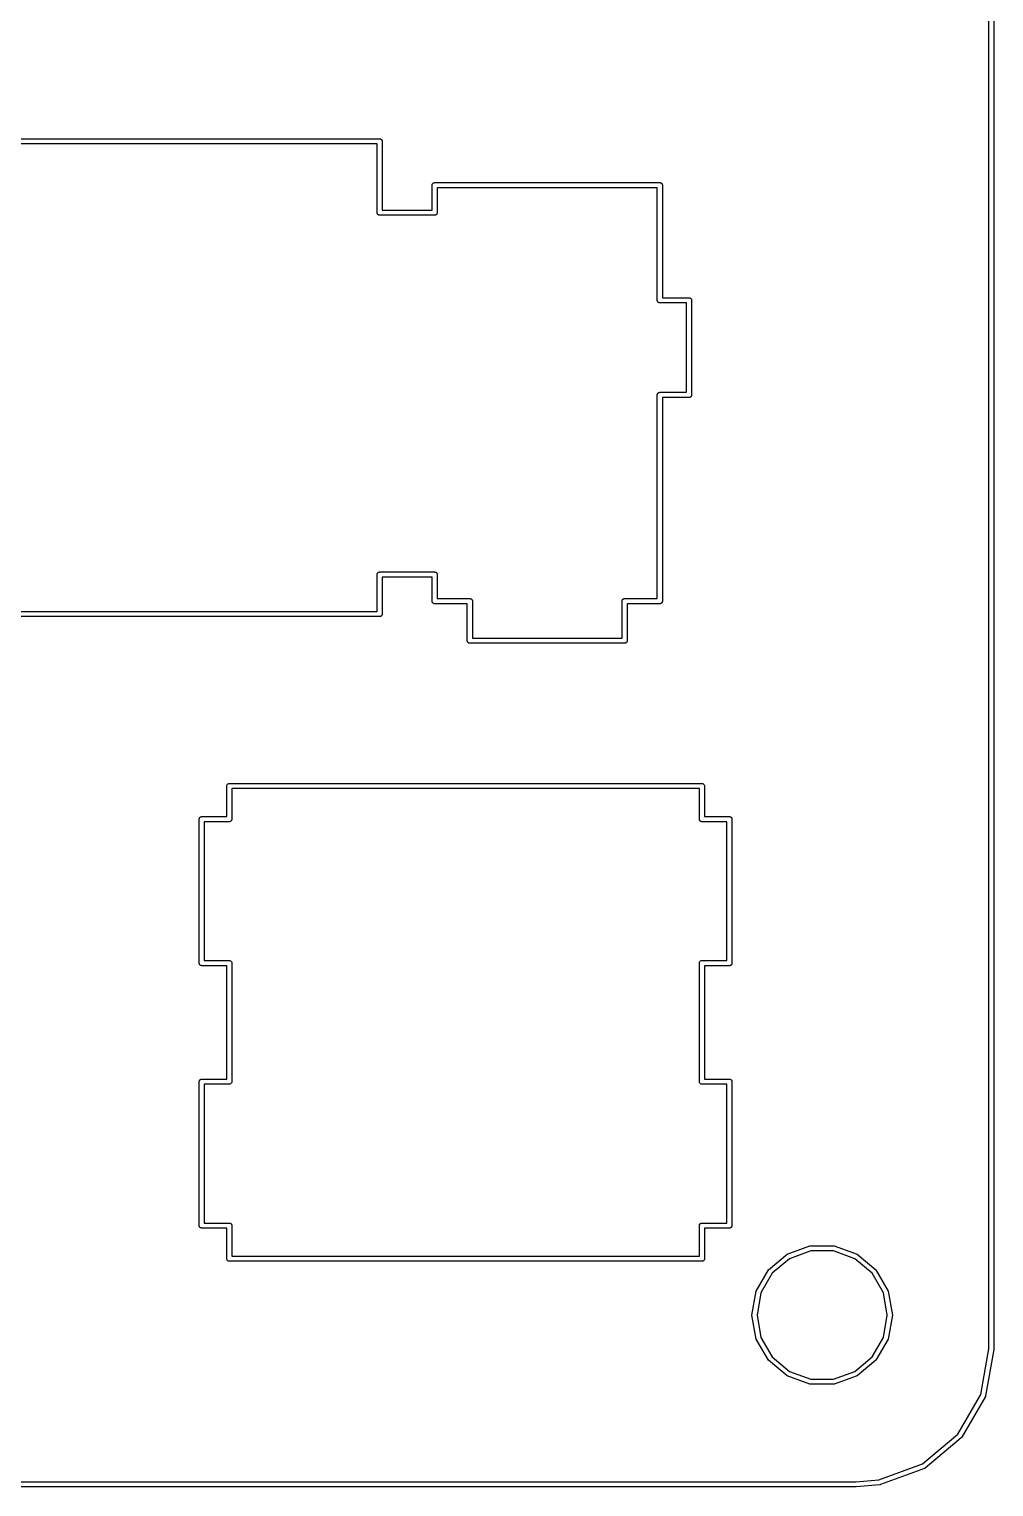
# Model space of a CAD drawing. Extents: x 12 to 286, y -147 to -61.
# Drawn here: x 257.56 to 286.07, y -147.07 to -104 of the extents above; entities that cross this region are included whole.
import ezdxf

# ---------------------------------------------------------------- set-up
doc = ezdxf.new("R2010")
doc.units = 0
doc.header["$MEASUREMENT"] = 0
doc.layers.add('BLACK', color=7, linetype='CONTINUOUS')

msp = doc.modelspace()

# ---------------------------------------------------------------- linework, layer by layer
at = {"layer": 'Black'}
for p, q in [((285.925, -142.993), (285.925, -65.0033)), ((286.075, -65), (286.075, -143)), ((253.952, -107.239), (267.923, -107.239)), ((267.923, -107.239), (267.929, -107.24)), ((267.929, -107.24), (267.936, -107.24)), ((267.936, -107.24), (267.942, -107.242)), ((267.942, -107.242), (267.949, -107.243)), ((267.949, -107.243), (267.954, -107.247)), ((267.954, -107.247), (267.961, -107.249)), ((267.961, -107.249), (267.966, -107.253)), ((267.966, -107.253), (267.971, -107.257)), ((267.846, -107.391), (254.029, -107.391)), ((267.846, -109.423), (267.846, -107.391)), ((267.971, -107.257), (267.976, -107.262)), ((267.976, -107.262), (267.981, -107.266)), ((267.981, -107.266), (267.984, -107.272)), ((267.984, -107.272), (267.988, -107.277)), ((267.988, -107.277), (267.991, -107.283)), ((267.991, -107.283), (267.994, -107.289)), ((267.994, -107.289), (267.995, -107.296)), ((267.995, -107.296), (267.998, -107.302)), ((267.998, -107.302), (267.998, -107.308)), ((267.998, -107.308), (267.999, -107.315)), ((267.999, -107.315), (267.999, -109.347)), ((269.505, -108.549), (269.51, -108.544)), ((269.51, -108.544), (269.516, -108.542)), ((269.516, -108.542), (269.522, -108.539)), ((269.522, -108.539), (269.529, -108.538)), ((269.529, -108.538), (269.535, -108.535)), ((269.535, -108.535), (269.542, -108.535)), ((269.542, -108.535), (269.548, -108.534)), ((269.548, -108.534), (276.203, -108.534)), ((276.203, -108.534), (276.209, -108.535)), ((276.209, -108.535), (276.216, -108.535)), ((276.216, -108.535), (276.222, -108.538)), ((276.222, -108.538), (276.229, -108.539)), ((276.229, -108.539), (276.235, -108.542)), ((276.235, -108.542), (276.241, -108.544)), ((276.241, -108.544), (276.246, -108.549)), ((269.472, -108.61), (269.473, -108.604)), ((269.472, -109.347), (269.472, -108.61)), ((269.473, -108.597), (269.475, -108.591)), ((269.473, -108.604), (269.473, -108.597)), ((269.475, -108.591), (269.476, -108.584)), ((269.476, -108.584), (269.48, -108.579)), ((269.48, -108.579), (269.482, -108.572)), ((269.482, -108.572), (269.486, -108.567)), ((269.486, -108.567), (269.49, -108.561)), ((269.49, -108.561), (269.495, -108.557)), ((269.495, -108.557), (269.499, -108.552)), ((269.499, -108.552), (269.505, -108.549)), ((276.127, -108.687), (269.624, -108.687)), ((269.624, -108.687), (269.624, -109.423)), ((276.127, -112.014), (276.127, -108.687)), ((276.246, -108.549), (276.252, -108.552)), ((276.252, -108.552), (276.256, -108.557)), ((276.256, -108.557), (276.261, -108.561)), ((276.261, -108.561), (276.265, -108.567)), ((276.265, -108.567), (276.269, -108.572)), ((276.269, -108.572), (276.271, -108.579)), ((276.271, -108.579), (276.275, -108.584)), ((276.275, -108.584), (276.276, -108.591)), ((276.276, -108.591), (276.278, -108.597)), ((276.278, -108.597), (276.278, -108.604)), ((276.278, -108.604), (276.279, -108.61)), ((276.279, -108.61), (276.279, -111.938)), ((267.999, -109.347), (269.472, -109.347)), ((267.847, -109.43), (267.846, -109.423)), ((267.847, -109.436), (267.847, -109.43)), ((267.85, -109.443), (267.847, -109.436)), ((267.851, -109.449), (267.85, -109.443)), ((267.854, -109.455), (267.851, -109.449)), ((267.857, -109.461), (267.854, -109.455)), ((267.861, -109.466), (267.857, -109.461)), ((267.864, -109.472), (267.861, -109.466)), ((267.869, -109.476), (267.864, -109.472)), ((267.874, -109.482), (267.869, -109.476)), ((267.879, -109.485), (267.874, -109.482)), ((267.884, -109.489), (267.879, -109.485)), ((267.891, -109.491), (267.884, -109.489)), ((267.896, -109.495), (267.891, -109.491)), ((267.903, -109.496), (267.896, -109.495)), ((267.909, -109.498), (267.903, -109.496)), ((267.916, -109.498), (267.909, -109.498)), ((267.923, -109.499), (267.916, -109.498)), ((269.548, -109.499), (267.923, -109.499)), ((269.555, -109.498), (269.548, -109.499)), ((269.561, -109.498), (269.555, -109.498)), ((269.568, -109.496), (269.561, -109.498)), ((269.574, -109.495), (269.568, -109.496)), ((269.58, -109.491), (269.574, -109.495)), ((269.586, -109.489), (269.58, -109.491)), ((269.591, -109.485), (269.586, -109.489)), ((269.597, -109.482), (269.591, -109.485)), ((269.601, -109.476), (269.597, -109.482)), ((269.606, -109.472), (269.601, -109.476)), ((269.61, -109.466), (269.606, -109.472)), ((269.614, -109.461), (269.61, -109.466)), ((269.616, -109.455), (269.614, -109.461)), ((269.62, -109.449), (269.616, -109.455)), ((269.621, -109.443), (269.62, -109.449)), ((269.623, -109.436), (269.621, -109.443)), ((269.624, -109.423), (269.623, -109.43)), ((269.623, -109.43), (269.623, -109.436)), ((276.279, -111.938), (277.066, -111.938)), ((277.066, -111.938), (277.073, -111.939)), ((277.073, -111.939), (277.08, -111.939)), ((277.08, -111.939), (277.086, -111.941)), ((277.086, -111.941), (277.093, -111.942)), ((277.093, -111.942), (277.098, -111.946)), ((277.098, -111.946), (277.105, -111.948)), ((277.105, -111.948), (277.11, -111.952)), ((277.11, -111.952), (277.115, -111.956)), ((277.115, -111.956), (277.12, -111.961)), ((277.12, -111.961), (277.125, -111.965)), ((277.125, -111.965), (277.128, -111.971)), ((277.128, -111.971), (277.132, -111.976)), ((277.132, -111.976), (277.135, -111.982)), ((277.135, -111.982), (277.138, -111.988)), ((277.138, -111.988), (277.139, -111.995)), ((276.128, -112.021), (276.127, -112.014)), ((276.128, -112.027), (276.128, -112.021)), ((276.13, -112.033), (276.128, -112.027)), ((276.131, -112.04), (276.13, -112.033)), ((276.135, -112.046), (276.131, -112.04)), ((276.137, -112.052), (276.135, -112.046)), ((276.141, -112.057), (276.137, -112.052)), ((276.145, -112.063), (276.141, -112.057)), ((276.15, -112.067), (276.145, -112.063)), ((276.154, -112.072), (276.15, -112.067)), ((276.16, -112.076), (276.154, -112.072)), ((276.165, -112.08), (276.16, -112.076)), ((276.171, -112.082), (276.165, -112.08)), ((276.177, -112.086), (276.171, -112.082)), ((276.183, -112.087), (276.177, -112.086)), ((276.19, -112.089), (276.183, -112.087)), ((276.196, -112.089), (276.19, -112.089)), ((276.203, -112.09), (276.196, -112.089)), ((276.99, -112.09), (276.203, -112.09)), ((276.99, -114.732), (276.99, -112.09)), ((277.139, -111.995), (277.142, -112.001)), ((277.142, -112.001), (277.142, -112.007)), ((277.142, -112.007), (277.143, -112.014)), ((277.143, -112.014), (277.143, -114.808)), ((276.127, -114.808), (276.128, -114.801)), ((276.127, -120.828), (276.127, -114.808)), ((276.128, -114.795), (276.13, -114.789)), ((276.128, -114.801), (276.128, -114.795)), ((276.13, -114.789), (276.131, -114.782)), ((276.131, -114.782), (276.135, -114.776)), ((276.135, -114.776), (276.137, -114.77)), ((276.137, -114.77), (276.141, -114.765)), ((276.141, -114.765), (276.145, -114.759)), ((276.145, -114.759), (276.15, -114.755)), ((276.15, -114.755), (276.154, -114.75)), ((276.154, -114.75), (276.16, -114.746)), ((276.16, -114.746), (276.165, -114.742)), ((276.165, -114.742), (276.171, -114.74)), ((276.171, -114.74), (276.177, -114.736)), ((276.177, -114.736), (276.183, -114.735)), ((276.183, -114.735), (276.19, -114.733)), ((276.19, -114.733), (276.196, -114.733)), ((276.196, -114.733), (276.203, -114.732)), ((276.203, -114.732), (276.99, -114.732)), ((277.066, -114.884), (276.279, -114.884)), ((276.279, -114.884), (276.279, -120.904)), ((277.073, -114.883), (277.066, -114.884)), ((277.08, -114.883), (277.073, -114.883)), ((277.086, -114.881), (277.08, -114.883)), ((277.093, -114.88), (277.086, -114.881)), ((277.098, -114.876), (277.093, -114.88)), ((277.105, -114.874), (277.098, -114.876)), ((277.11, -114.87), (277.105, -114.874)), ((277.115, -114.866), (277.11, -114.87)), ((277.12, -114.861), (277.115, -114.866)), ((277.125, -114.857), (277.12, -114.861)), ((277.128, -114.851), (277.125, -114.857)), ((277.132, -114.846), (277.128, -114.851)), ((277.135, -114.84), (277.132, -114.846)), ((277.138, -114.834), (277.135, -114.84)), ((277.139, -114.827), (277.138, -114.834)), ((277.142, -114.821), (277.139, -114.827)), ((277.143, -114.808), (277.142, -114.815)), ((277.142, -114.815), (277.142, -114.821)), ((267.846, -120.117), (267.847, -120.11)), ((267.846, -121.209), (267.846, -120.117)), ((267.847, -120.103), (267.85, -120.097)), ((267.847, -120.11), (267.847, -120.103)), ((267.85, -120.097), (267.851, -120.091)), ((267.851, -120.091), (267.854, -120.085)), ((267.854, -120.085), (267.857, -120.078)), ((267.857, -120.078), (267.861, -120.073)), ((267.861, -120.073), (267.864, -120.068)), ((267.864, -120.068), (267.869, -120.063)), ((267.869, -120.063), (267.874, -120.058)), ((267.874, -120.058), (267.879, -120.055)), ((267.879, -120.055), (267.884, -120.051)), ((267.884, -120.051), (267.891, -120.048)), ((267.891, -120.048), (267.896, -120.045)), ((267.896, -120.045), (267.903, -120.044)), ((267.903, -120.044), (267.909, -120.042)), ((267.909, -120.042), (267.916, -120.042)), ((267.916, -120.042), (267.923, -120.04)), ((267.923, -120.04), (269.548, -120.04)), ((269.548, -120.04), (269.555, -120.042)), ((269.555, -120.042), (269.561, -120.042)), ((269.561, -120.042), (269.568, -120.044)), ((269.568, -120.044), (269.574, -120.045)), ((269.574, -120.045), (269.58, -120.048)), ((269.58, -120.048), (269.586, -120.051)), ((269.586, -120.051), (269.591, -120.055)), ((269.591, -120.055), (269.597, -120.058)), ((269.597, -120.058), (269.601, -120.063)), ((269.601, -120.063), (269.606, -120.068)), ((269.606, -120.068), (269.61, -120.073)), ((269.61, -120.073), (269.614, -120.078)), ((269.614, -120.078), (269.616, -120.085)), ((269.616, -120.085), (269.62, -120.091)), ((269.62, -120.091), (269.621, -120.097)), ((269.621, -120.097), (269.623, -120.103)), ((269.623, -120.103), (269.623, -120.11)), ((269.623, -120.11), (269.624, -120.117)), ((269.624, -120.117), (269.624, -120.828)), ((269.472, -120.193), (267.999, -120.193)), ((267.999, -120.193), (267.999, -121.285)), ((269.472, -120.904), (269.472, -120.193)), ((269.473, -120.911), (269.472, -120.904)), ((269.473, -120.917), (269.473, -120.911)), ((269.475, -120.923), (269.473, -120.917)), ((269.476, -120.93), (269.475, -120.923)), ((269.48, -120.936), (269.476, -120.93)), ((269.482, -120.942), (269.48, -120.936)), ((269.486, -120.947), (269.482, -120.942)), ((269.49, -120.953), (269.486, -120.947)), ((269.495, -120.957), (269.49, -120.953)), ((269.499, -120.962), (269.495, -120.957)), ((269.505, -120.966), (269.499, -120.962)), ((269.51, -120.97), (269.505, -120.966)), ((269.516, -120.972), (269.51, -120.97)), ((269.522, -120.976), (269.516, -120.972)), ((269.529, -120.977), (269.522, -120.976)), ((269.535, -120.979), (269.529, -120.977)), ((269.542, -120.979), (269.535, -120.979)), ((269.548, -120.98), (269.542, -120.979)), ((270.513, -120.98), (269.548, -120.98)), ((269.624, -120.828), (270.589, -120.828)), ((270.513, -122.072), (270.513, -120.98)), ((270.589, -120.828), (270.596, -120.829)), ((270.596, -120.829), (270.603, -120.829)), ((270.603, -120.829), (270.609, -120.831)), ((270.609, -120.831), (270.616, -120.832)), ((270.616, -120.832), (270.621, -120.836)), ((270.621, -120.836), (270.628, -120.838)), ((270.628, -120.838), (270.633, -120.842)), ((270.633, -120.842), (270.638, -120.846)), ((270.638, -120.846), (270.643, -120.851)), ((270.643, -120.851), (270.648, -120.855)), ((270.648, -120.855), (270.651, -120.861)), ((270.651, -120.861), (270.655, -120.866)), ((270.655, -120.866), (270.658, -120.872)), ((270.658, -120.872), (270.661, -120.878)), ((270.661, -120.878), (270.662, -120.885)), ((270.662, -120.885), (270.665, -120.891)), ((270.665, -120.891), (270.665, -120.897)), ((270.665, -120.897), (270.666, -120.904)), ((270.666, -120.904), (270.666, -121.996)), ((275.085, -120.904), (275.086, -120.897)), ((275.085, -121.996), (275.085, -120.904)), ((275.086, -120.891), (275.089, -120.885)), ((275.086, -120.897), (275.086, -120.891)), ((275.089, -120.885), (275.09, -120.878)), ((275.09, -120.878), (275.093, -120.872)), ((275.093, -120.872), (275.096, -120.866)), ((275.096, -120.866), (275.1, -120.861)), ((275.1, -120.861), (275.103, -120.855)), ((275.103, -120.855), (275.108, -120.851)), ((275.108, -120.851), (275.113, -120.846)), ((275.113, -120.846), (275.118, -120.842)), ((275.118, -120.842), (275.123, -120.838)), ((275.123, -120.838), (275.13, -120.836)), ((275.13, -120.836), (275.135, -120.832)), ((275.135, -120.832), (275.142, -120.831)), ((275.142, -120.831), (275.148, -120.829)), ((275.148, -120.829), (275.155, -120.829)), ((275.155, -120.829), (275.161, -120.828)), ((275.161, -120.828), (276.127, -120.828)), ((276.203, -120.98), (275.238, -120.98)), ((275.238, -120.98), (275.238, -122.072)), ((276.209, -120.979), (276.203, -120.98)), ((276.216, -120.979), (276.209, -120.979)), ((276.222, -120.977), (276.216, -120.979)), ((276.229, -120.976), (276.222, -120.977)), ((276.235, -120.972), (276.229, -120.976)), ((276.241, -120.97), (276.235, -120.972)), ((276.246, -120.966), (276.241, -120.97)), ((276.252, -120.962), (276.246, -120.966)), ((276.256, -120.957), (276.252, -120.962)), ((276.261, -120.953), (276.256, -120.957)), ((276.265, -120.947), (276.261, -120.953)), ((276.269, -120.942), (276.265, -120.947)), ((276.271, -120.936), (276.269, -120.942)), ((276.275, -120.93), (276.271, -120.936)), ((276.276, -120.923), (276.275, -120.93)), ((276.278, -120.917), (276.276, -120.923)), ((276.279, -120.904), (276.278, -120.911)), ((276.278, -120.911), (276.278, -120.917)), ((267.923, -121.361), (253.952, -121.361)), ((254.029, -121.209), (267.846, -121.209)), ((267.929, -121.36), (267.923, -121.361)), ((267.936, -121.36), (267.929, -121.36)), ((267.942, -121.358), (267.936, -121.36)), ((267.949, -121.357), (267.942, -121.358)), ((267.954, -121.353), (267.949, -121.357)), ((267.961, -121.351), (267.954, -121.353)), ((267.966, -121.347), (267.961, -121.351)), ((267.971, -121.343), (267.966, -121.347)), ((267.976, -121.338), (267.971, -121.343)), ((267.981, -121.334), (267.976, -121.338)), ((267.984, -121.328), (267.981, -121.334)), ((267.988, -121.323), (267.984, -121.328)), ((267.991, -121.317), (267.988, -121.323)), ((267.994, -121.311), (267.991, -121.317)), ((267.995, -121.304), (267.994, -121.311)), ((267.998, -121.298), (267.995, -121.304)), ((267.999, -121.285), (267.998, -121.292)), ((267.998, -121.292), (267.998, -121.298)), ((270.514, -122.079), (270.513, -122.072)), ((270.514, -122.086), (270.514, -122.079)), ((270.517, -122.092), (270.514, -122.086)), ((270.518, -122.098), (270.517, -122.092)), ((270.521, -122.104), (270.518, -122.098)), ((270.524, -122.11), (270.521, -122.104)), ((270.528, -122.116), (270.524, -122.11)), ((270.531, -122.121), (270.528, -122.116)), ((270.536, -122.126), (270.531, -122.121)), ((270.541, -122.131), (270.536, -122.126)), ((270.546, -122.134), (270.541, -122.131)), ((270.551, -122.138), (270.546, -122.134)), ((270.558, -122.141), (270.551, -122.138)), ((270.563, -122.144), (270.558, -122.141)), ((270.57, -122.145), (270.563, -122.144)), ((270.576, -122.147), (270.57, -122.145)), ((270.583, -122.147), (270.576, -122.147)), ((270.589, -122.149), (270.583, -122.147)), ((275.161, -122.149), (270.589, -122.149)), ((270.666, -121.996), (275.085, -121.996)), ((275.168, -122.147), (275.161, -122.149)), ((275.175, -122.147), (275.168, -122.147)), ((275.181, -122.145), (275.175, -122.147)), ((275.188, -122.144), (275.181, -122.145)), ((275.193, -122.141), (275.188, -122.144)), ((275.2, -122.138), (275.193, -122.141)), ((275.205, -122.134), (275.2, -122.138)), ((275.21, -122.131), (275.205, -122.134)), ((275.215, -122.126), (275.21, -122.131)), ((275.22, -122.121), (275.215, -122.126)), ((275.223, -122.116), (275.22, -122.121)), ((275.227, -122.11), (275.223, -122.116)), ((275.23, -122.104), (275.227, -122.11)), ((275.233, -122.098), (275.23, -122.104)), ((275.234, -122.092), (275.233, -122.098)), ((275.237, -122.086), (275.234, -122.092)), ((275.238, -122.072), (275.237, -122.079)), ((275.237, -122.079), (275.237, -122.086)), ((263.402, -126.352), (263.412, -126.327)), ((263.402, -126.378), (263.402, -126.352)), ((263.402, -127.27), (263.402, -126.378)), ((263.402, -126.378), (263.402, -126.378)), ((263.412, -126.327), (263.429, -126.307)), ((263.429, -126.307), (263.451, -126.293)), ((263.451, -126.293), (263.477, -126.289)), ((263.477, -126.289), (277.447, -126.289)), ((263.553, -126.441), (263.553, -127.345)), ((277.373, -126.441), (263.553, -126.441)), ((277.373, -127.345), (277.373, -126.441)), ((277.447, -126.289), (277.474, -126.293)), ((277.474, -126.293), (277.496, -126.307)), ((277.496, -126.307), (277.513, -126.327)), ((277.513, -126.327), (277.523, -126.352)), ((277.523, -126.378), (277.522, -126.378)), ((277.522, -126.378), (277.522, -127.27)), ((277.523, -126.352), (277.523, -126.378)), ((262.59, -127.345), (262.591, -127.339)), ((262.59, -131.6), (262.59, -127.345)), ((262.591, -127.332), (262.593, -127.326)), ((262.591, -127.339), (262.591, -127.332)), ((262.593, -127.326), (262.594, -127.32)), ((262.594, -127.32), (262.598, -127.314)), ((262.598, -127.314), (262.6, -127.308)), ((262.6, -127.308), (262.604, -127.303)), ((262.604, -127.303), (262.607, -127.297)), ((262.607, -127.297), (262.612, -127.293)), ((262.612, -127.293), (262.616, -127.288)), ((262.616, -127.288), (262.622, -127.285)), ((262.622, -127.285), (262.627, -127.28)), ((262.627, -127.28), (262.633, -127.278)), ((262.633, -127.278), (262.639, -127.275)), ((262.639, -127.275), (262.646, -127.274)), ((262.646, -127.274), (262.652, -127.272)), ((262.652, -127.272), (262.658, -127.272)), ((262.658, -127.272), (262.665, -127.27)), ((262.665, -127.27), (263.402, -127.27)), ((263.477, -127.42), (262.74, -127.42)), ((262.74, -127.42), (262.74, -131.525)), ((263.484, -127.419), (263.477, -127.42)), ((263.491, -127.419), (263.484, -127.419)), ((263.497, -127.417), (263.491, -127.419)), ((263.503, -127.416), (263.497, -127.417)), ((263.509, -127.413), (263.503, -127.416)), ((263.515, -127.41), (263.509, -127.413)), ((263.52, -127.406), (263.515, -127.41)), ((263.526, -127.403), (263.52, -127.406)), ((263.53, -127.398), (263.526, -127.403)), ((263.535, -127.394), (263.53, -127.398)), ((263.538, -127.388), (263.535, -127.394)), ((263.542, -127.383), (263.538, -127.388)), ((263.545, -127.377), (263.542, -127.383)), ((263.548, -127.371), (263.545, -127.377)), ((263.549, -127.365), (263.548, -127.371)), ((263.551, -127.358), (263.549, -127.365)), ((263.553, -127.345), (263.551, -127.352)), ((263.551, -127.352), (263.551, -127.358)), ((277.374, -127.352), (277.373, -127.345)), ((277.374, -127.358), (277.374, -127.352)), ((277.376, -127.365), (277.374, -127.358)), ((277.377, -127.371), (277.376, -127.365)), ((277.38, -127.377), (277.377, -127.371)), ((277.383, -127.383), (277.38, -127.377)), ((277.387, -127.388), (277.383, -127.383)), ((277.39, -127.394), (277.387, -127.388)), ((277.395, -127.398), (277.39, -127.394)), ((277.399, -127.403), (277.395, -127.398)), ((277.405, -127.406), (277.399, -127.403)), ((277.41, -127.41), (277.405, -127.406)), ((277.416, -127.413), (277.41, -127.41)), ((277.422, -127.416), (277.416, -127.413)), ((277.428, -127.417), (277.422, -127.416)), ((277.434, -127.419), (277.428, -127.417)), ((277.441, -127.419), (277.434, -127.419)), ((277.447, -127.42), (277.441, -127.419)), ((278.185, -127.42), (277.447, -127.42)), ((277.522, -127.27), (278.26, -127.27)), ((278.185, -131.525), (278.185, -127.42)), ((278.26, -127.27), (278.267, -127.272)), ((278.267, -127.272), (278.273, -127.272)), ((278.273, -127.272), (278.279, -127.274)), ((278.279, -127.274), (278.286, -127.275)), ((278.286, -127.275), (278.292, -127.278)), ((278.292, -127.278), (278.298, -127.28)), ((278.298, -127.28), (278.303, -127.285)), ((278.303, -127.285), (278.309, -127.288)), ((278.309, -127.288), (278.313, -127.293)), ((278.313, -127.293), (278.318, -127.297)), ((278.318, -127.297), (278.321, -127.303)), ((278.321, -127.303), (278.325, -127.308)), ((278.325, -127.308), (278.327, -127.314)), ((278.327, -127.314), (278.331, -127.32)), ((278.331, -127.32), (278.332, -127.326)), ((278.332, -127.326), (278.334, -127.332)), ((278.334, -127.332), (278.334, -127.339)), ((278.334, -127.339), (278.335, -127.345)), ((278.335, -127.345), (278.335, -131.6)), ((262.591, -131.606), (262.59, -131.6)), ((262.591, -131.613), (262.591, -131.606)), ((262.593, -131.619), (262.591, -131.613)), ((262.594, -131.626), (262.593, -131.619)), ((262.598, -131.631), (262.594, -131.626)), ((262.6, -131.637), (262.598, -131.631)), ((262.604, -131.642), (262.6, -131.637)), ((262.607, -131.648), (262.604, -131.642)), ((262.612, -131.652), (262.607, -131.648)), ((262.616, -131.657), (262.612, -131.652)), ((262.622, -131.661), (262.616, -131.657)), ((262.627, -131.665), (262.622, -131.661)), ((262.633, -131.667), (262.627, -131.665)), ((262.639, -131.67), (262.633, -131.667)), ((262.646, -131.672), (262.639, -131.67)), ((262.652, -131.674), (262.646, -131.672)), ((262.658, -131.674), (262.652, -131.674)), ((262.665, -131.675), (262.658, -131.674)), ((263.401, -131.675), (262.665, -131.675)), ((262.74, -131.525), (263.464, -131.525)), ((263.401, -135.025), (263.401, -131.675)), ((263.464, -131.525), (263.464, -131.525)), ((263.464, -131.525), (263.491, -131.525)), ((263.491, -131.525), (263.516, -131.534)), ((263.516, -131.534), (263.536, -131.551)), ((263.536, -131.551), (263.549, -131.574)), ((263.549, -131.574), (263.554, -131.6)), ((263.554, -131.6), (263.554, -135.1)), ((277.371, -131.6), (277.376, -131.574)), ((277.371, -135.1), (277.371, -131.6)), ((277.376, -131.574), (277.389, -131.551)), ((277.389, -131.551), (277.409, -131.534)), ((277.409, -131.534), (277.434, -131.525)), ((277.434, -131.525), (277.461, -131.525)), ((277.461, -131.525), (277.461, -131.525)), ((277.461, -131.525), (278.185, -131.525)), ((278.26, -131.675), (277.524, -131.675)), ((277.524, -131.675), (277.524, -135.025)), ((278.267, -131.674), (278.26, -131.675)), ((278.273, -131.674), (278.267, -131.674)), ((278.279, -131.672), (278.273, -131.674)), ((278.286, -131.67), (278.279, -131.672)), ((278.292, -131.667), (278.286, -131.67)), ((278.298, -131.665), (278.292, -131.667)), ((278.303, -131.661), (278.298, -131.665)), ((278.309, -131.657), (278.303, -131.661)), ((278.313, -131.652), (278.309, -131.657)), ((278.318, -131.648), (278.313, -131.652)), ((278.321, -131.642), (278.318, -131.648)), ((278.325, -131.637), (278.321, -131.642)), ((278.327, -131.631), (278.325, -131.637)), ((278.331, -131.626), (278.327, -131.631)), ((278.332, -131.619), (278.331, -131.626)), ((278.334, -131.613), (278.332, -131.619)), ((278.335, -131.6), (278.334, -131.606)), ((278.334, -131.606), (278.334, -131.613)), ((262.59, -135.1), (262.591, -135.094)), ((262.59, -139.355), (262.59, -135.1)), ((262.591, -135.087), (262.593, -135.081)), ((262.591, -135.094), (262.591, -135.087)), ((262.593, -135.081), (262.594, -135.074)), ((262.594, -135.074), (262.598, -135.069)), ((262.598, -135.069), (262.6, -135.063)), ((262.6, -135.063), (262.604, -135.058)), ((262.604, -135.058), (262.607, -135.052)), ((262.607, -135.052), (262.612, -135.048)), ((262.612, -135.048), (262.616, -135.043)), ((262.616, -135.043), (262.622, -135.039)), ((262.622, -135.039), (262.627, -135.035)), ((262.627, -135.035), (262.633, -135.033)), ((262.633, -135.033), (262.639, -135.03)), ((262.639, -135.03), (262.646, -135.028)), ((262.646, -135.028), (262.652, -135.026)), ((262.652, -135.026), (262.658, -135.026)), ((262.658, -135.026), (262.665, -135.025)), ((262.665, -135.025), (263.401, -135.025)), ((263.464, -135.175), (262.74, -135.175)), ((262.74, -135.175), (262.74, -139.28)), ((263.491, -135.175), (263.464, -135.175)), ((263.464, -135.175), (263.464, -135.175)), ((263.516, -135.166), (263.491, -135.175)), ((263.536, -135.149), (263.516, -135.166)), ((263.549, -135.126), (263.536, -135.149)), ((263.554, -135.1), (263.549, -135.126)), ((277.376, -135.126), (277.371, -135.1)), ((277.389, -135.149), (277.376, -135.126)), ((277.409, -135.166), (277.389, -135.149)), ((277.434, -135.175), (277.409, -135.166)), ((277.461, -135.175), (277.434, -135.175)), ((278.185, -135.175), (277.461, -135.175)), ((277.461, -135.175), (277.461, -135.175)), ((277.524, -135.025), (278.26, -135.025)), ((278.185, -139.28), (278.185, -135.175)), ((278.26, -135.025), (278.267, -135.026)), ((278.267, -135.026), (278.273, -135.026)), ((278.273, -135.026), (278.279, -135.028)), ((278.279, -135.028), (278.286, -135.03)), ((278.286, -135.03), (278.292, -135.033)), ((278.292, -135.033), (278.298, -135.035)), ((278.298, -135.035), (278.303, -135.039)), ((278.303, -135.039), (278.309, -135.043)), ((278.309, -135.043), (278.313, -135.048)), ((278.313, -135.048), (278.318, -135.052)), ((278.318, -135.052), (278.321, -135.058)), ((278.321, -135.058), (278.325, -135.063)), ((278.325, -135.063), (278.327, -135.069)), ((278.327, -135.069), (278.331, -135.074)), ((278.331, -135.074), (278.332, -135.081)), ((278.332, -135.081), (278.334, -135.087)), ((278.334, -135.087), (278.334, -135.094)), ((278.334, -135.094), (278.335, -135.1)), ((278.335, -135.1), (278.335, -139.355)), ((262.591, -139.361), (262.59, -139.355)), ((262.591, -139.368), (262.591, -139.361)), ((262.593, -139.374), (262.591, -139.368)), ((262.594, -139.38), (262.593, -139.374)), ((262.598, -139.386), (262.594, -139.38)), ((262.6, -139.392), (262.598, -139.386)), ((262.604, -139.397), (262.6, -139.392)), ((262.607, -139.403), (262.604, -139.397)), ((262.612, -139.407), (262.607, -139.403)), ((262.616, -139.412), (262.612, -139.407)), ((262.622, -139.415), (262.616, -139.412)), ((262.627, -139.42), (262.622, -139.415)), ((262.633, -139.422), (262.627, -139.42)), ((262.639, -139.425), (262.633, -139.422)), ((262.646, -139.426), (262.639, -139.425)), ((262.652, -139.428), (262.646, -139.426)), ((262.658, -139.428), (262.652, -139.428)), ((262.665, -139.43), (262.658, -139.428)), ((263.402, -139.43), (262.665, -139.43)), ((262.74, -139.28), (263.477, -139.28)), ((263.402, -140.322), (263.402, -139.43)), ((263.477, -139.28), (263.484, -139.281)), ((263.484, -139.281), (263.491, -139.281)), ((263.491, -139.281), (263.497, -139.283)), ((263.497, -139.283), (263.503, -139.284)), ((263.503, -139.284), (263.509, -139.287)), ((263.509, -139.287), (263.515, -139.29)), ((263.515, -139.29), (263.52, -139.294)), ((263.52, -139.294), (263.526, -139.297)), ((263.526, -139.297), (263.53, -139.302)), ((263.53, -139.302), (263.535, -139.306)), ((263.535, -139.306), (263.538, -139.312)), ((263.538, -139.312), (263.542, -139.317)), ((263.542, -139.317), (263.545, -139.323)), ((263.545, -139.323), (263.548, -139.329)), ((263.548, -139.329), (263.549, -139.335)), ((263.549, -139.335), (263.551, -139.342)), ((263.551, -139.342), (263.551, -139.348)), ((263.551, -139.348), (263.553, -139.355)), ((263.553, -139.355), (263.553, -140.259)), ((277.373, -139.355), (277.374, -139.348)), ((277.373, -140.259), (277.373, -139.355)), ((277.374, -139.342), (277.376, -139.335)), ((277.374, -139.348), (277.374, -139.342)), ((277.376, -139.335), (277.377, -139.329)), ((277.377, -139.329), (277.38, -139.323)), ((277.38, -139.323), (277.383, -139.317)), ((277.383, -139.317), (277.387, -139.312)), ((277.387, -139.312), (277.39, -139.306)), ((277.39, -139.306), (277.395, -139.302)), ((277.395, -139.302), (277.399, -139.297)), ((277.399, -139.297), (277.405, -139.294)), ((277.405, -139.294), (277.41, -139.29)), ((277.41, -139.29), (277.416, -139.287)), ((277.416, -139.287), (277.422, -139.284)), ((277.422, -139.284), (277.428, -139.283)), ((277.428, -139.283), (277.434, -139.281)), ((277.434, -139.281), (277.441, -139.281)), ((277.441, -139.281), (277.447, -139.28)), ((277.447, -139.28), (278.185, -139.28)), ((278.26, -139.43), (277.522, -139.43)), ((277.522, -139.43), (277.522, -140.322)), ((278.267, -139.428), (278.26, -139.43)), ((278.273, -139.428), (278.267, -139.428)), ((278.279, -139.426), (278.273, -139.428)), ((278.286, -139.425), (278.279, -139.426)), ((278.292, -139.422), (278.286, -139.425)), ((278.298, -139.42), (278.292, -139.422)), ((278.303, -139.415), (278.298, -139.42)), ((278.309, -139.412), (278.303, -139.415)), ((278.313, -139.407), (278.309, -139.412)), ((278.318, -139.403), (278.313, -139.407)), ((278.321, -139.397), (278.318, -139.403)), ((278.325, -139.392), (278.321, -139.397)), ((278.327, -139.386), (278.325, -139.392)), ((278.331, -139.38), (278.327, -139.386)), ((278.332, -139.374), (278.331, -139.38)), ((278.334, -139.368), (278.332, -139.374)), ((278.335, -139.355), (278.334, -139.361)), ((278.334, -139.361), (278.334, -139.368)), ((279.962, -140.203), (280.64, -139.957)), ((280.64, -139.957), (281.36, -139.957)), ((281.36, -139.957), (282.037, -140.203)), ((263.402, -140.348), (263.402, -140.322)), ((263.402, -140.322), (263.402, -140.322)), ((263.412, -140.373), (263.402, -140.348)), ((263.429, -140.393), (263.412, -140.373)), ((263.451, -140.407), (263.429, -140.393)), ((263.477, -140.411), (263.451, -140.407)), ((277.447, -140.411), (263.477, -140.411)), ((263.553, -140.259), (277.373, -140.259)), ((277.474, -140.407), (277.447, -140.411)), ((277.496, -140.393), (277.474, -140.407)), ((277.513, -140.373), (277.496, -140.393)), ((277.523, -140.348), (277.513, -140.373)), ((277.522, -140.322), (277.523, -140.322)), ((277.523, -140.322), (277.523, -140.348)), ((279.41, -140.666), (279.962, -140.203)), ((280.037, -140.333), (279.525, -140.763)), ((280.666, -140.104), (280.037, -140.333)), ((281.334, -140.104), (280.666, -140.104)), ((281.962, -140.333), (281.334, -140.104)), ((282.475, -140.763), (281.962, -140.333)), ((282.037, -140.203), (282.59, -140.666)), ((279.05, -141.29), (279.41, -140.666)), ((279.525, -140.763), (279.191, -141.342)), ((282.809, -141.342), (282.475, -140.763)), ((282.59, -140.666), (282.95, -141.29)), ((278.925, -142), (279.05, -141.29)), ((279.191, -141.342), (279.075, -142)), ((282.925, -142), (282.809, -141.342)), ((282.95, -141.29), (283.075, -142)), ((279.05, -142.71), (278.925, -142)), ((279.075, -142), (279.191, -142.658)), ((282.809, -142.658), (282.925, -142)), ((283.075, -142), (282.95, -142.71)), ((279.41, -143.334), (279.05, -142.71)), ((279.191, -142.658), (279.525, -143.237)), ((282.475, -143.237), (282.809, -142.658)), ((282.95, -142.71), (282.59, -143.334)), ((285.687, -144.342), (285.925, -142.993)), ((286.075, -143), (286.074, -143.006)), ((286.074, -143.006), (286.074, -143.013)), ((279.962, -143.797), (279.41, -143.334)), ((279.525, -143.237), (280.037, -143.667)), ((281.962, -143.667), (282.475, -143.237)), ((282.59, -143.334), (282.037, -143.797)), ((286.074, -143.013), (285.833, -144.381)), ((280.64, -144.043), (279.962, -143.797)), ((280.037, -143.667), (280.666, -143.896)), ((281.334, -143.896), (281.962, -143.667)), ((282.037, -143.797), (281.36, -144.043)), ((281.36, -144.043), (280.64, -144.043)), ((280.666, -143.896), (281.334, -143.896)), ((285.006, -145.522), (285.687, -144.342)), ((285.824, -144.406), (285.129, -145.609)), ((285.833, -144.381), (285.824, -144.406)), ((285.824, -144.406), (285.824, -144.406)), ((283.962, -146.398), (285.006, -145.522)), ((285.112, -145.629), (284.048, -146.522)), ((285.129, -145.609), (285.112, -145.629)), ((285.112, -145.629), (285.112, -145.629)), ((282.678, -146.865), (283.962, -146.398)), ((281.997, -146.925), (282.678, -146.865)), ((284.026, -146.535), (282.72, -147.01)), ((284.048, -146.522), (284.026, -146.535)), ((284.048, -146.522), (284.048, -146.522)), ((282, -147.075), (16, -147.075)), ((16.0066, -146.925), (281.997, -146.925)), ((282.003, -147.074), (282, -147.075)), ((282.007, -147.075), (282.003, -147.074)), ((282.701, -147.014), (282.007, -147.075)), ((282.711, -147.011), (282.701, -147.014)), ((282.72, -147.01), (282.711, -147.011))]:
    msp.add_line(p, q, dxfattribs=at)

doc.saveas('drawing.dxf')
